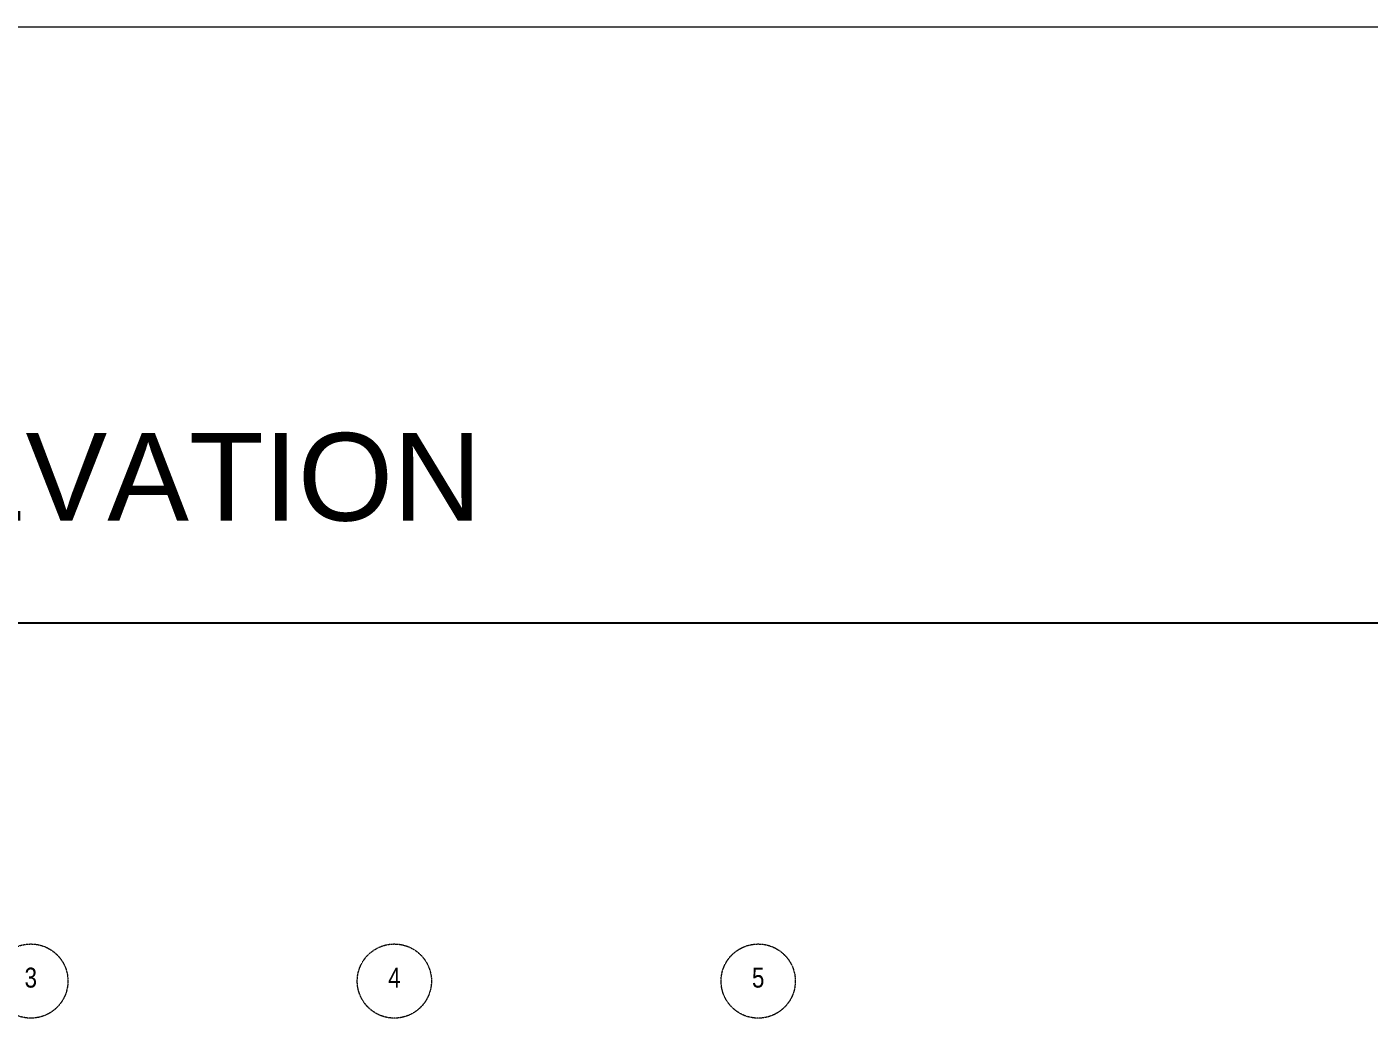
# Model space of a CAD drawing. Header units: millimetres. Extents: x -31954 to 493870, y 99509 to 604061.
# Drawn here: x 305474 to 328994, y 184072 to 201447 of the extents above; entities that cross this region are included whole.
import ezdxf

# ---------------------------------------------------------------- set-up
doc = ezdxf.new("R2010")
doc.units = ezdxf.units.MM
doc.header["$LTSCALE"] = 10
doc.linetypes.add('Center', pattern=[2, 1.25, -0.25, 0.25, -0.25])
doc.layers.add('S-GRID', color=6, linetype='Center', lineweight=9)
doc.layers.add('S-STEEL INSTRUCTIONS', color=170, linetype='Continuous', lineweight=9)
doc.styles.add('001 Title Text', font='arial.ttf', dxfattribs={"width": 0.8, "height": 3.5})
doc.styles.add('Revit_Arial', font='arial.ttf')

# ---------------------------------------------------------------- blocks, each defined once
blk = doc.blocks.new('Grid - M_Grid Head - Circle-10837-South Elevation')
at = {"layer": 'S-GRID'}
blk.add_circle((-17989, 15650), 650, dxfattribs=at)

msp = doc.modelspace()

# ---------------------------------------------------------------- linework, layer by layer
at = {"layer": 'Defpoints'}
msp.add_lwpolyline([(109289.5, 159256.2), (437151.1, 159256.2), (437151.1, 190996.9), (109289.5, 190996.9)], close=True, dxfattribs=at)
at = {"layer": 'S-STEEL INSTRUCTIONS'}
msp.add_line((294343.2, 201447.3), (356446, 201447.3), dxfattribs=at)

# ---------------------------------------------------------------- block references
at = {"layer": 'S-GRID'}
for p in [(323532.3, 169072), (329902.3, 169072), (336277.3, 169072)]:
    msp.add_blockref('Grid - M_Grid Head - Circle-10837-South Elevation', p, dxfattribs=at)

# ---------------------------------------------------------------- texts
at = {"layer": 'Defpoints', "style": 'Revit_Arial'}
msp.add_text('WEST ELEVATION', height=1536.77, dxfattribs=at).set_placement((294595.9, 192792.2))

# ---------------------------------------------------------------- next in the draw order: texts
at = {"layer": 'S-GRID', "char_height": 350, "width": 410.36, "attachment_point": 2, "line_spacing_factor": 0.938532, "style": '001 Title Text', "bg_fill": 3, "box_fill_scale": 1.25, "bg_fill_color": 0, "bg_fill_transparency": 0}
for s, insert in [('\\fArial|b0|i0|c0|p34|;3', (305543, 184957.8)), ('\\fArial|b0|i0|c0|p34|;4', (311913, 184957.8)), ('\\fArial|b0|i0|c0|p34|;5', (318288, 184957.8))]:
    msp.add_mtext(s, dxfattribs=dict(at, insert=insert))

doc.saveas('drawing.dxf')
